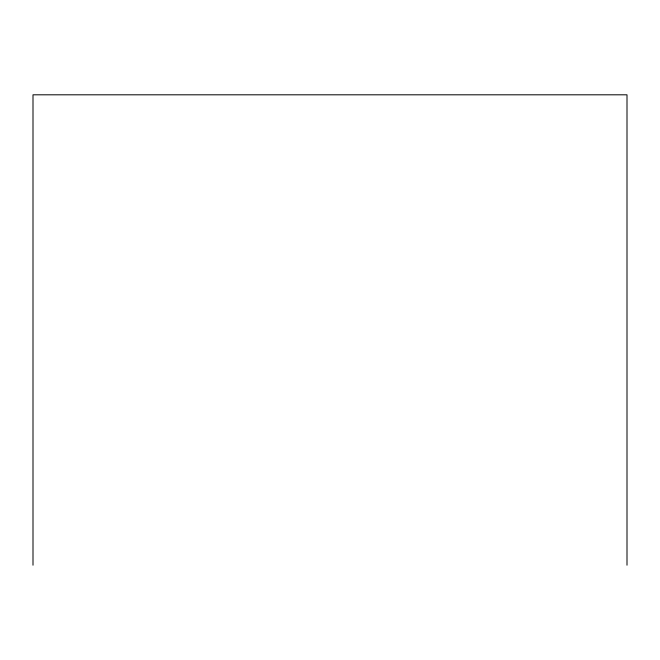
<?xml version="1.0" encoding="UTF-8"?>
<svg xmlns="http://www.w3.org/2000/svg" width="660" height="660" viewBox="0 0 660 660"><rect width="100%" height="100%" fill="white"/><g stroke="black" fill="none" stroke-linecap="round" stroke-linejoin="round"><path stroke-width="0.99" d="M627 565.191L627 94.809L33 94.809L33 565.191"/></g></svg>
